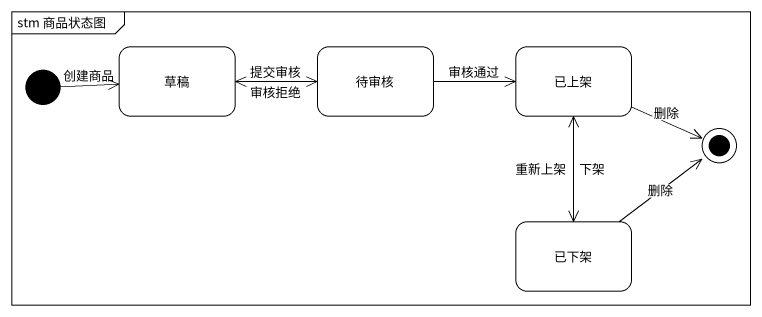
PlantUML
@startuml
mainframe stm 商品状态图
hide empty description
state 草稿
state 待审核
state 已上架
state 已下架
[*] -right-> 草稿 : 创建商品
草稿 -right-> 待审核 : 提交审核
待审核 -left-> 草稿 : 审核拒绝
待审核 -right-> 已上架 : 审核通过
已上架 --> 已下架 : 下架
已下架 -up-> 已上架 : 重新上架
已上架 -right-> [*] : 删除
已下架 -up-> [*] : 删除
@enduml
